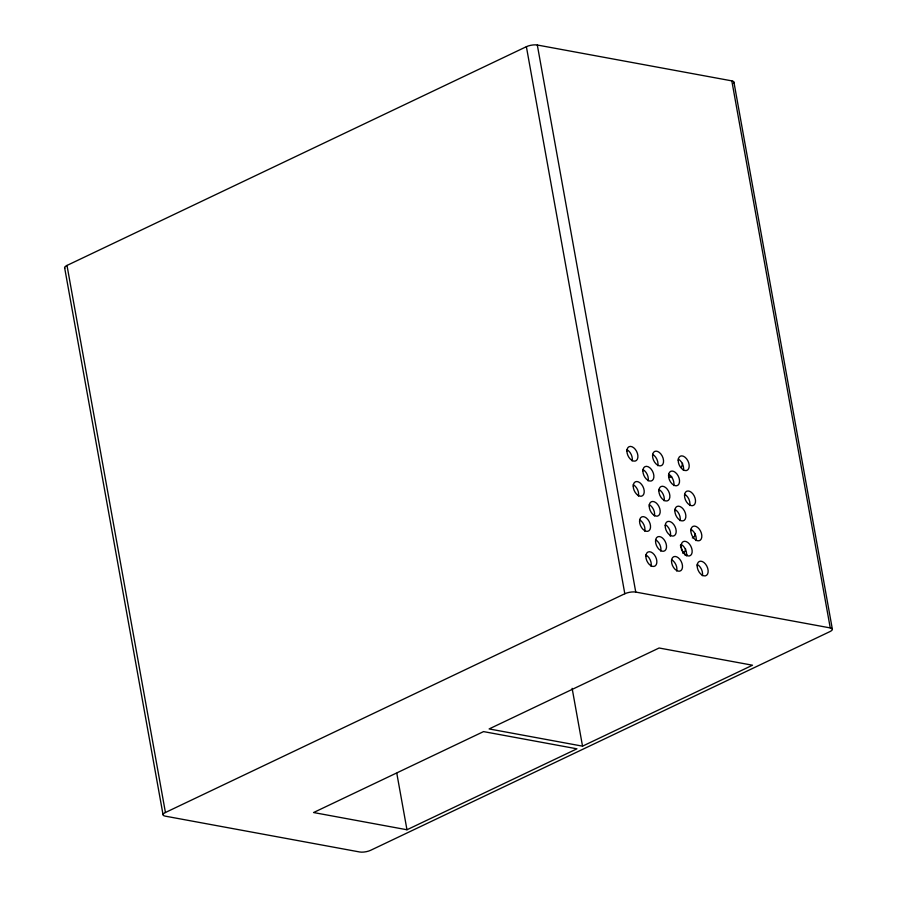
<?xml version="1.0" encoding="UTF-8"?>
<svg xmlns="http://www.w3.org/2000/svg" width="897" height="897" viewBox="0 0 897 897"><rect width="100%" height="100%" fill="white"/><g stroke="black" fill="none" stroke-linecap="round" stroke-linejoin="round"><path stroke-width="1.35" d="M64.831 268.237A7.849 2.512 -10.2 0 1 66.995 265.434L526.382 46.689A7.849 2.512 -10.2 0 1 537.314 45.018L731.817 80.865A7.849 2.512 -10.2 0 1 733.645 83.04M165.429 812.491L624.817 593.747A7.849 2.512 -10.2 0 1 635.749 592.076L830.252 627.922A7.849 2.512 -10.2 0 1 830.005 631.566L370.618 850.311A7.849 2.512 -10.2 0 1 359.686 851.982L165.183 816.135A7.849 2.512 -10.2 0 1 165.429 812.491L66.995 265.434M406.969 829.759L576.939 748.816L483.539 731.604L313.569 812.536L406.969 829.759L396.81 773.326M582.534 746.158L752.505 665.215L659.104 648.004L489.134 728.936L582.534 746.158L572.129 688.347M733.959 82.333L832.394 629.391M731.817 80.865L830.252 627.922M537.314 45.018L635.749 592.076M526.382 46.689L624.817 593.747M64.606 267.609L163.041 814.667M671.517 476.756A15.686 11.313 -79.6 0 1 669.936 475.354M686.687 555.557A15.686 11.313 -79.6 0 1 681.272 548.762M680.913 547.562A15.686 11.313 -79.6 0 1 680.442 545.017M682.527 463.233A15.686 11.313 -79.6 0 1 681.485 467.18M671.763 476.969A15.686 11.313 -79.6 0 1 668.781 477.069M687.102 554.738A15.686 11.313 -79.6 0 1 685.095 555.221M678.233 459.096A7.849 4.821 64.5 0 1 683.402 470.409M684.546 494.202A7.849 4.821 64.5 0 1 689.726 505.516M645.885 554.951A7.849 4.821 64.5 0 1 651.054 566.276M639.572 519.845A7.849 4.821 64.5 0 1 644.741 531.17M655.55 539.77A7.849 4.821 64.5 0 1 660.73 551.083M633.248 484.75A7.849 4.821 64.5 0 1 638.429 496.063M626.936 449.644A7.849 4.821 64.5 0 1 632.105 460.957M642.914 469.557A7.849 4.821 64.5 0 1 648.094 480.87M649.237 504.663A7.849 4.821 64.5 0 1 654.406 515.977M665.518 524.745A7.849 4.821 64.5 0 1 670.294 536.215M671.539 559.683A7.849 4.821 64.5 0 1 676.708 570.997M658.903 489.47A7.849 4.821 64.5 0 1 664.072 500.795M652.579 454.364A7.849 4.821 64.5 0 1 657.759 465.689M668.568 474.278A7.849 4.821 64.5 0 1 673.737 485.602M674.88 509.384A7.849 4.821 64.5 0 1 680.061 520.708M690.869 529.308A7.849 4.821 64.5 0 1 696.038 540.622M697.182 564.415A7.849 4.821 64.5 0 1 702.351 575.728M681.204 544.49A7.849 4.821 64.5 0 1 686.373 555.815M685.521 548.65A7.849 4.821 64.5 0 1 682.673 553.124M695.186 533.457A7.849 4.821 64.5 0 1 692.338 537.931M645.862 556.263A7.849 4.821 64.5 0 0 654.014 566.422A7.849 4.821 64.5 0 0 654.216 554.626A7.849 4.821 64.5 0 0 645.862 556.263M639.55 521.157A7.849 4.821 64.5 0 0 647.701 531.316A7.849 4.821 64.5 0 0 647.892 519.52A7.849 4.821 64.5 0 0 639.55 521.157M633.226 486.051A7.849 4.821 64.5 0 0 641.389 496.209A7.849 4.821 64.5 0 0 641.579 484.414A7.849 4.821 64.5 0 0 633.226 486.051M626.913 450.944A7.849 4.821 64.5 0 0 635.065 461.103A7.849 4.821 64.5 0 0 635.267 449.307A7.849 4.821 64.5 0 0 626.913 450.944M671.505 560.984A7.849 4.821 64.5 0 0 679.668 571.154A7.849 4.821 64.5 0 0 679.859 559.358A7.849 4.821 64.5 0 0 671.505 560.984M665.204 525.507A7.849 4.821 64.5 0 0 673.075 536.081A7.849 4.821 64.5 0 0 673.804 524.577A7.849 4.821 64.5 0 0 665.204 525.507M658.88 490.771A7.849 4.821 64.5 0 0 667.032 500.941A7.849 4.821 64.5 0 0 667.233 489.145A7.849 4.821 64.5 0 0 658.88 490.771M652.556 455.665A7.849 4.821 64.5 0 0 660.719 465.835A7.849 4.821 64.5 0 0 660.91 454.039A7.849 4.821 64.5 0 0 652.556 455.665M697.16 565.715A7.849 4.821 64.5 0 0 705.311 575.874A7.849 4.821 64.5 0 0 705.513 564.078A7.849 4.821 64.5 0 0 697.16 565.715M690.847 530.609A7.849 4.821 64.5 0 0 698.998 540.768A7.849 4.821 64.5 0 0 699.189 528.972A7.849 4.821 64.5 0 0 690.847 530.609M684.523 495.503A7.849 4.821 64.5 0 0 692.686 505.661A7.849 4.821 64.5 0 0 692.876 493.866A7.849 4.821 64.5 0 0 684.523 495.503M678.21 460.396A7.849 4.821 64.5 0 0 686.362 470.555A7.849 4.821 64.5 0 0 686.564 458.771A7.849 4.821 64.5 0 0 678.21 460.396M655.528 541.07A7.849 4.821 64.5 0 0 663.679 551.229A7.849 4.821 64.5 0 0 663.881 539.433A7.849 4.821 64.5 0 0 655.528 541.07M681.182 545.791A7.849 4.821 64.5 0 0 689.333 555.961A7.849 4.821 64.5 0 0 689.524 544.165A7.849 4.821 64.5 0 0 681.182 545.791M649.215 505.964A7.849 4.821 64.5 0 0 657.366 516.123A7.849 4.821 64.5 0 0 657.557 504.338A7.849 4.821 64.5 0 0 649.215 505.964M674.858 510.696A7.849 4.821 64.5 0 0 683.021 520.854A7.849 4.821 64.5 0 0 683.211 509.059A7.849 4.821 64.5 0 0 674.858 510.696M642.891 470.858A7.849 4.821 64.5 0 0 651.054 481.027A7.849 4.821 64.5 0 0 651.244 469.232A7.849 4.821 64.5 0 0 642.891 470.858M668.545 475.589A7.849 4.821 64.5 0 0 676.697 485.748A7.849 4.821 64.5 0 0 676.899 473.952A7.849 4.821 64.5 0 0 668.545 475.589"/></g></svg>
